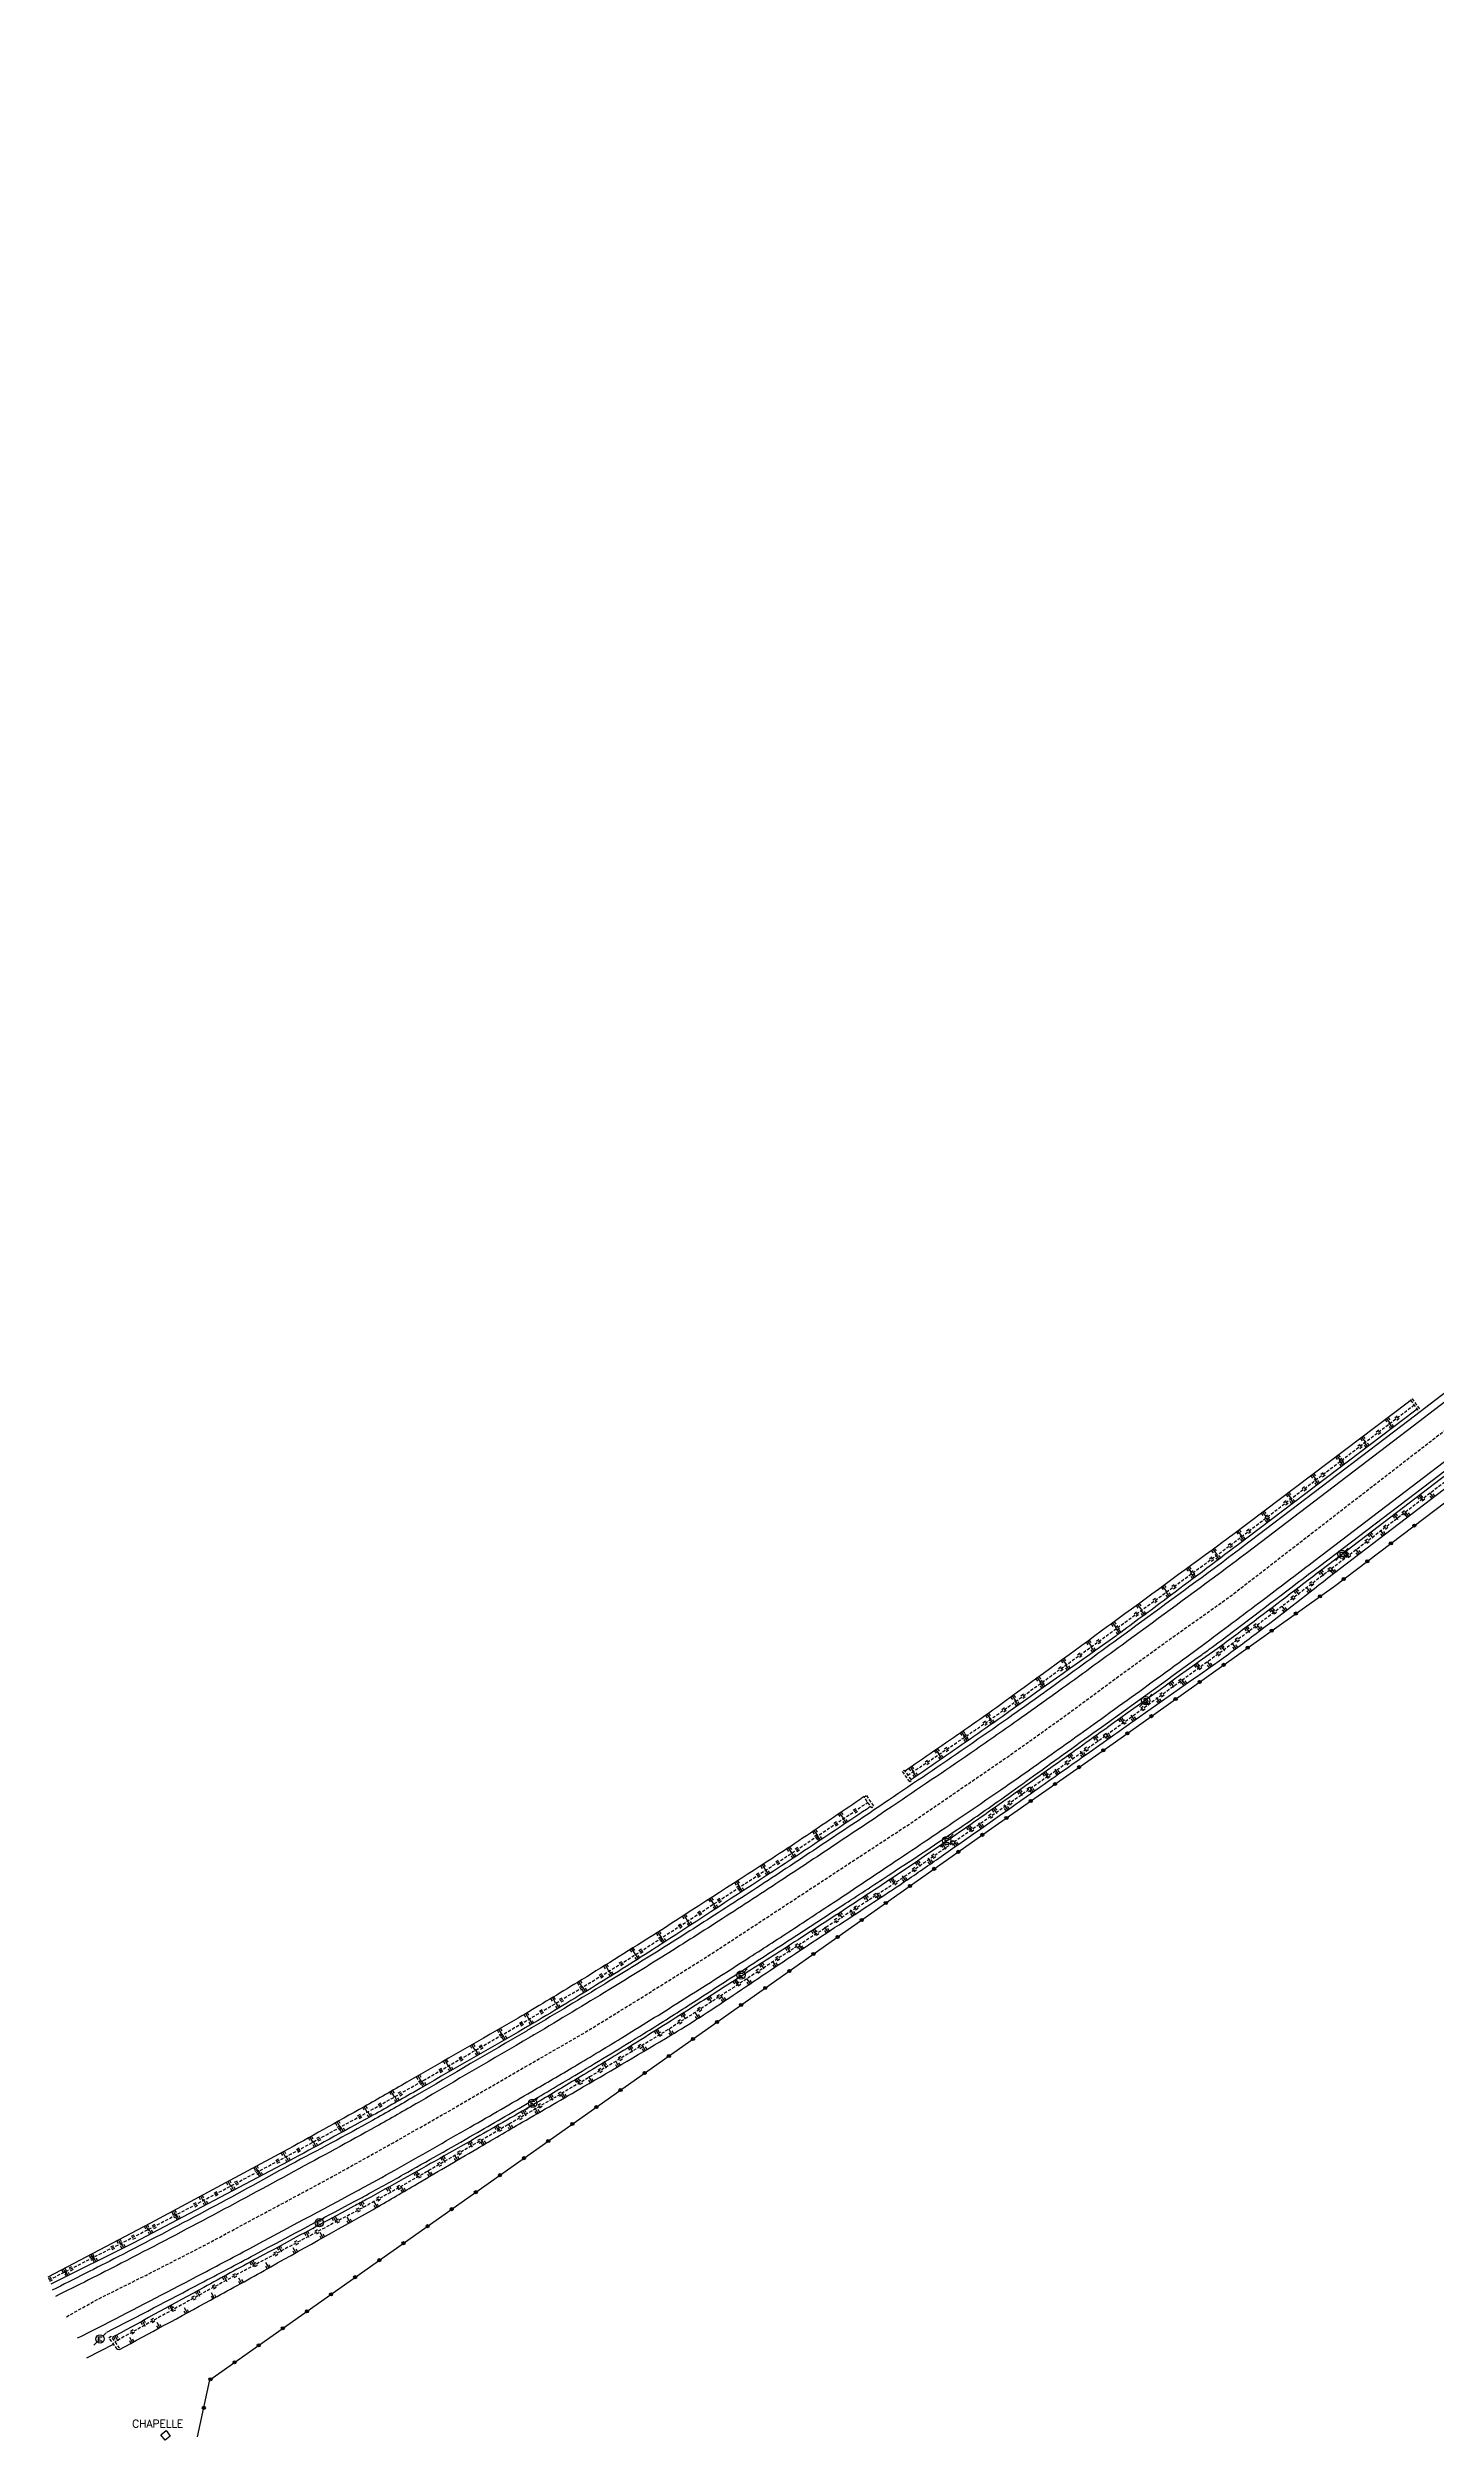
# Model space of a CAD drawing. Header units: millimetres. Extents: x 127028 to 128001, y 140339 to 141000.
# Drawn here: x 127027.8 to 127251.1, y 140338.9 to 140723.8 of the extents above; entities that cross this region are included whole.
import ezdxf
from ezdxf.enums import TextEntityAlignment as Align

# ---------------------------------------------------------------- set-up
doc = ezdxf.new("R2010")
doc.units = ezdxf.units.MM
doc.linetypes.add('DASHED', pattern=[0.75, 0.5, -0.25])
doc.layers.get('0').update_dxf_attribs({"linetype": 'CONTINUOUS'})
for name, color, linetype in [('W0001', 6, 'DASHED'), ('W0008', 7, 'CONTINUOUS'), ('W0100', 7, 'CONTINUOUS'), ('W0112', 1, 'DASHED'), ('W0211', 2, 'CONTINUOUS'), ('W0220', 5, 'DASHED'), ('W0322', 7, 'CONTINUOUS'), ('W0471', 7, 'CONTINUOUS'), ('W0984', 7, 'CONTINUOUS')]:
    doc.layers.add(name, color=color, linetype=linetype)
doc.styles.get("Standard").update_dxf_attribs({"font": 'romans.shx', "width": 0.85})

# ---------------------------------------------------------------- blocks, each defined once
blk = doc.blocks.new('t220o')
at = {"color": 0, "linetype": 'Continuous'}
for p, q in [((-0.25, 0.25), (0.25, 0.25)), ((-0.25, -0.25), (0.25, -0.25))]:
    blk.add_line(p, q, dxfattribs=at)
blk = doc.blocks.new('t322o')
at = {"color": 0, "linetype": 'Continuous'}
for radius in [0.25, 0.15]:
    blk.add_circle((0, 0), radius, dxfattribs=at)
blk = doc.blocks.new('t211o')
at = {"color": 0, "linetype": 'Continuous'}
for p, q in [((-0.29, 0.5), (-0.29, 0)), ((0, 1), (0, 0)), ((0.29, 0.5), (0.29, 0))]:
    blk.add_line(p, q, dxfattribs=at)
blk = doc.blocks.new('T471')
for p, q in [((-0.333334, 0.333334), (-0.333334, -0.333334)), ((-0.333334, 0.333334), (0.333334, 0.333334)), ((-0.333334, 0), (0, 0)), ((0.500001, 0.500001), (1.000002, 1.000002)), ((-0.500001, -0.500001), (-1.000002, -1.000002)), ((-0.333334, -0.333334), (0.333334, -0.333334))]:
    blk.add_line(p, q)
blk.add_ellipse((0, 0), major_axis=(0.471405, 0.471405), ratio=1, start_param=5.4977871438, end_param=11.780972451)

msp = doc.modelspace()

# ---------------------------------------------------------------- linework, layer by layer
at = {"layer": 'W0001', "flags": 128}
msp.add_lwpolyline([(127030.82, 140358.74), (127035.77, 140361.51), (127043.59, 140365.41), (127052.97, 140370.19), (127061.49, 140374.78), (127073.29, 140381.11), (127083.41, 140386.74), (127092.14, 140391.7), (127101.98, 140397.41), (127114.03, 140404.34), (127122.49, 140409.54), (127133.97, 140416.72), (127145.51, 140424.27), (127156.33, 140431.38), (127166.52, 140438.04), (127173.57, 140442.87), (127182.48, 140448.97), (127191.29, 140455.24), (127199.39, 140461.23), (127207.73, 140467.28), (127217.93, 140474.52), (127256.85, 140504.62), (127267.63, 140512.78), (127274.21, 140517.86), (127281.89, 140523.48), (127290.91, 140529.7), (127300.55, 140536.06), (127311.36, 140543.22), (127322.59, 140550.38), (127331.15, 140555.97), (127341.82, 140563.51), (127350.13, 140569.41), (127357.1, 140574.75), (127364.77, 140580.62), (127371.27, 140585.78), (127379.57, 140592.19), (127388.38, 140599.36), (127395.83, 140605.28), (127401.67, 140609.96), (127407.13, 140614.75), (127414.36, 140620.3), (127421.34, 140625.29), (127428.92, 140630.47), (127435.9, 140635.19), (127444.44, 140640.3), (127451.12, 140644.16), (127458.5, 140648.15), (127465.15, 140651.23), (127473.69, 140655.31), (127482.06, 140658.67), (127489.58, 140661.5), (127497.95, 140664.44), (127506.35, 140667.09), (127514.28, 140669.55), (127521.98, 140672.23), (127529.99, 140675.34), (127537.44, 140678.47), (127545.65, 140682.04), (127554.59, 140686.38), (127562.82, 140690.69), (127572.69, 140696.17), (127587.56, 140705.58), (127591.63, 140710.96), (127609.31, 140722.32), (127616, 140723.82), (127612.04, 140718.11), (127594.18, 140706.89), (127587.56, 140705.58)], dxfattribs=at)
at = {"layer": 'W0008', "flags": 128}
for points in [[(127264.26, 140516.27), (127246.85, 140502.96), (127220.21, 140482.66, -0.003916), (127215.51, 140479.13, -0.001204), (127200.03, 140467.77, -0.001493), (127189.8, 140460.34, -0.002327), (127183.2, 140455.63, -0.003542), (127175.62, 140450.35, -0.002159), (127163.08, 140441.82, -0.00133), (127153.7, 140435.54, -0.001437), (127144.99, 140429.77, -0.002625), (127135.12, 140423.36, -0.002872), (127126.04, 140417.59, -0.003273), (127117.53, 140412.34, -0.002366), (127105.68, 140405.21, -0.002011), (127104.85, 140404.72, -0.000094), (127086.91, 140394.23, -0.005634), (127080.09, 140390.35, -0.008204), (127066.86, 140383.21, -0.008442), (127039.13, 140368.39, -0.002841), (127028.56, 140363.03, -0.003643)], [(127264.96, 140515.35), (127247.55, 140502.04), (127220.92, 140481.74, -0.003916), (127216.19, 140478.19, -0.001204), (127200.72, 140466.83, -0.001493), (127190.48, 140459.4, -0.002327), (127183.87, 140454.68, -0.003542), (127176.28, 140449.39, -0.002159), (127163.73, 140440.86, -0.00133), (127154.34, 140434.57, -0.001437), (127145.63, 140428.81, -0.002625), (127135.75, 140422.38, -0.002872), (127126.65, 140416.61, -0.003273), (127118.14, 140411.35, -0.002366), (127106.27, 140404.21, -0.002011), (127105.44, 140403.72, -0.000094), (127087.49, 140393.23, -0.005634), (127080.66, 140389.34, -0.00294), (127067.43, 140382.11, -0.005876), (127039.66, 140367.36, -0.005707), (127029.09, 140362.03, -0.003677)], [(127032.61, 140355.33, -0.000653), (127036.84, 140357.43, 0.001145), (127051.74, 140365.2, 0.001979), (127060.33, 140369.75, 0.000036), (127077.82, 140379.1, 0.002264), (127078.1, 140379.25, 0.00367), (127083.67, 140382.34, 0.001675), (127095.79, 140389.25, 0.001563), (127105.73, 140395, 0.002257), (127112.58, 140399.03, 0.003538), (127120.62, 140403.89, 0.002932), (127130.24, 140409.88, 0.001825), (127139.88, 140416.01, 0.00243), (127147.08, 140420.67, 0.001308), (127154.25, 140425.39, 0.001083), (127162.88, 140431.13, 0.001618), (127173.56, 140438.32, 0.002257), (127181.18, 140443.53, 0.002536), (127187.61, 140448.02, 0.001771), (127196.77, 140454.54, 0.001744), (127207.61, 140462.36, 0.002839), (127214.23, 140467.23, 0.001334), (127223.88, 140474.47, 0.001621), (127231.79, 140480.46), (127270.06, 140509.67, -0.002911)], [(127037.33, 140356.25, 0.001038), (127052.36, 140364.09, 0.001782), (127061.09, 140368.71, 0.000029), (127078.41, 140377.96, 0.001606), (127078.72, 140378.12, 0.003871), (127085.04, 140381.62, 0.002137), (127096.42, 140388.08, 0.002159), (127105.27, 140393.21, 0.002408), (127113.16, 140397.88, 0.003383), (127123.75, 140404.31, 0.004966), (127130.88, 140408.81, 0.000657), (127137.78, 140413.27, 0.000463), (127147.56, 140419.62, 0.00034), (127156.16, 140425.22, 0.000398), (127163.51, 140430.03, 0.00391), (127174.71, 140437.49, 0.006111), (127181.78, 140442.41, 0.000702), (127186.48, 140445.78, 0.000302), (127197.39, 140453.63, 0.000266), (127212.82, 140464.75, 0.00212), (127214.75, 140466.15, 0.003273), (127218.41, 140468.88, 0.000845), (127232.48, 140479.54), (127270.78, 140508.66, -0.002699)]]:
    msp.add_lwpolyline(points, format="xyb", dxfattribs=at)
msp.add_lwpolyline([(127038.45, 140354.31), (127034.07, 140352.08)], dxfattribs=at)
at = {"layer": 'W0100', "flags": 128}
msp.add_lwpolyline([(127046.03, 140339.75), (127046.87, 140340.42), (127047.55, 140339.56), (127046.72, 140338.89)], close=True, dxfattribs=at)
at = {"layer": 'W0112', "flags": 128}
for points in [[(127247.14, 140506.21), (127248.28, 140504.66), (127248.58, 140504.88), (127247.44, 140506.43)], [(127166.55, 140444.82), (127165.38, 140446.48), (127165.67, 140446.69), (127166.84, 140445.02)], [(127159.56, 140442.6), (127160.75, 140440.86), (127160.42, 140440.64), (127159.23, 140442.37)], [(127039.01, 140353.54), (127037.68, 140355.38), (127037.98, 140355.6), (127039.31, 140353.76)]]:
    msp.add_lwpolyline(points, close=True, dxfattribs=at)
at = {"layer": 'W0211', "flags": 128}
for points in [[(127271.18, 140508.15), (127232.84, 140478.94, -0.002903), (127221.23, 140470.08, -0.005717), (127215.25, 140465.69, -0.000023), (127198.39, 140453.58, -0.000641), (127197.78, 140453.14, -0.000396), (127188.71, 140446.68, -0.000542), (127182.07, 140441.97, -0.003416), (127172.82, 140435.5, -0.003572), (127163.88, 140429.44, -0.00213), (127156.94, 140424.85, -0.001665), (127148.02, 140419.05, -0.001086), (127139.9, 140413.84, -0.001017), (127131.21, 140408.31, -0.002517), (127121.44, 140402.18, -0.003134), (127113.53, 140397.35, -0.003393), (127106.62, 140393.25, -0.002384), (127096.73, 140387.53, -0.001707), (127085.06, 140380.92, -0.003347), (127079.08, 140377.6, -0.001287), (127077.08, 140376.52, 0.000165), (127061.49, 140368.12, 0.001395), (127052.93, 140363.48, 0.000779), (127038.69, 140355.67, 0.000028), (127038.18, 140355.39)], [(127039.01, 140353.54), (127039.35, 140353.47, 0.001425), (127054.03, 140361.43, 0.002496), (127062.63, 140366.18, 0.000038), (127080.04, 140375.91, 0.003808), (127080.21, 140376.01, 0.002099), (127086.83, 140379.88, -0.001383), (127096.87, 140385.77, -0.000574), (127104.19, 140390.03, 0.000425), (127114.07, 140395.77, 0.00277), (127128.1, 140404.04, 0.008419), (127132.65, 140406.86, 0.005952), (127138.11, 140410.47, -0.003015), (127148.85, 140417.66, -0.001729), (127160.09, 140425.03, 0.003966), (127164.98, 140428.26, 0.003698), (127170.86, 140432.29, 0.001798), (127182.86, 140440.7, 0.000048), (127189.93, 140445.69, -0.000038), (127198.79, 140451.94, -0.000107), (127201.73, 140454.02, 0.000022), (127216.32, 140464.31, 0.008782), (127222.29, 140468.68, 0.004448), (127233.84, 140477.62), (127272.07, 140506.83)], [(127247.13, 140506.18), (127246.81, 140505.93), (127218.32, 140484.42, -0.003339), (127216.28, 140482.91, -0.000396), (127199.02, 140470.25, -0.000528), (127198.39, 140469.79, -0.00002), (127181.84, 140457.73, -0.00499), (127176.67, 140454.05, -0.002204), (127166.7, 140447.15, -0.000195), (127165.82, 140446.54)], [(127248.2, 140504.77), (127247.78, 140504.46), (127219.45, 140483.02, -0.00151), (127207.8, 140474.26, -0.002277), (127200.03, 140468.51, -0.00378), (127199.7, 140468.28, -0.000074), (127182.72, 140456.22, -0.002788), (127177.49, 140452.55, -0.001266), (127167.55, 140445.7, -0.0001), (127166.76, 140445.16)], [(127159.22, 140442.46, -0.000129), (127158.6, 140442.03, -0.002052), (127148.69, 140435.31, -0.004668), (127143.72, 140432.05, -0.000121), (127125.95, 140420.58, -0.002165), (127124.95, 140419.95, -0.003257), (127113.07, 140412.55, -0.004368), (127104.13, 140407.16, -0.002217), (127103.52, 140406.81, -0.000076), (127085.64, 140396.47, -0.003073), (127078.75, 140392.54, -0.001628), (127065.69, 140385.26), (127044.36, 140373.83), (127027.84, 140365.1)], [(127160.25, 140440.84, -0.000071), (127159.57, 140440.38, -0.001035), (127149.63, 140433.75, -0.002363), (127144.63, 140430.46, -0.000069), (127126.64, 140418.76, -0.001423), (127125.78, 140418.2, -0.004628), (127115.97, 140412.02, -0.004351), (127105.41, 140405.65, -0.003084), (127104.66, 140405.21, -0.000129), (127086.66, 140394.84, -0.004611), (127079.73, 140390.94, -0.00244), (127066.54, 140383.75), (127041.68, 140370.66), (127028.34, 140363.98)]]:
    msp.add_lwpolyline(points, format="xyb", dxfattribs=at)
at = {"layer": 'W0220', "flags": 128}
for points in [[(127573.62, 140686.75, -0.001424), (127565.72, 140682.76, -0.002711), (127561.57, 140680.71, -0.000186), (127555.79, 140677.89, -0.000158), (127548.99, 140674.58, -0.016317), (127543.58, 140672.16), (127533.52, 140668.26), (127524.36, 140665.92), (127506.4, 140660.21, 0.010234), (127504.27, 140659.48, 0.002444), (127495.46, 140656.23, 0.00066), (127492.13, 140654.97, 0.000234), (127482.77, 140651.43, 0.002135), (127471.76, 140647.2, 0.025061), (127470.84, 140646.79, 0.004983), (127470.14, 140646.43, 0.00034), (127460, 140641, 0.000152), (127452.66, 140637.05, 0.000221), (127447.62, 140634.35, 0.011484), (127439.93, 140629.97, 0.019555), (127435.57, 140627.13, 0.007342), (127434.04, 140626, -0.001621), (127427.16, 140620.84, -0.004522), (127421.9, 140616.98), (127413.72, 140611.19), (127403.77, 140603.25), (127382.59, 140586.06), (127370.62, 140576.51), (127365.28, 140571.1), (127358.64, 140567.53), (127345.48, 140558.02), (127332.55, 140548.98), (127318.96, 140540.36), (127307.24, 140532.72), (127295.44, 140524.72), (127282.86, 140516.04), (127271.68, 140507.62), (127233.37, 140478.3, -0.002009), (127221.75, 140469.5, -0.003869), (127215.67, 140465.01, -0.00006), (127198.87, 140452.79, -0.003283), (127198.56, 140452.57, -0.000774), (127194.16, 140449.47, -0.000293), (127182.51, 140441.3, -0.000706), (127166.46, 140430.09, -0.005627), (127164.43, 140428.71, -0.004103), (127160.43, 140426.11, 0.001369), (127148.41, 140418.37, 0.000763), (127138.04, 140411.63, -0.001258), (127131.75, 140407.55, -0.006252), (127125.29, 140403.5, -0.003596), (127113.92, 140396.67, -0.001196), (127106.78, 140392.48, -0.000957), (127097.83, 140387.28, -0.001667), (127085.62, 140380.26, -0.00338), (127079.57, 140376.86, -0.004544), (127077.5, 140375.75, 0.000604), (127061.9, 140367.48, 0.003203), (127053.23, 140362.79, 0.001854), (127038.63, 140354.71)], [(127166.22, 140445.89, 0.003465), (127177.12, 140453.19, 0.007201), (127182.29, 140456.81, 0.000054), (127198.62, 140468.61, 0.000982), (127199.51, 140469.26, 0.000729), (127216.34, 140481.56, 0.004761), (127218.89, 140483.47), (127247.7, 140505.45)], [(127028.05, 140364.68), (127044.65, 140373.12), (127066.2, 140384.5, 0.002353), (127079.34, 140391.71, 0.004475), (127086.2, 140395.59, 0.000099), (127104.07, 140405.92, 0.002127), (127104.9, 140406.4, 0.003733), (127116.85, 140413.57, 0.005202), (127125.33, 140418.87, 0.002041), (127126.06, 140419.34, 0.000082), (127144.14, 140431.11, 0.002371), (127149.18, 140434.42, 0.001118), (127159.81, 140441.52)]]:
    msp.add_lwpolyline(points, format="xyb", dxfattribs=at)
at = {"layer": 'W0322', "flags": 128}
msp.add_lwpolyline([(127051.94, 140339.45), (127053.9, 140348.61), (127179.74, 140437.35), (127199.27, 140450.99), (127234.9, 140476.32), (127292.41, 140519.87), (127380.02, 140575.47), (127380.02, 140575.47), (127464, 140627.46), (127585.36, 140675.89), (127615.5, 140650.07)], dxfattribs=at)

# ---------------------------------------------------------------- block references
at = {"layer": 'W0211'}
for p, rotation in [((127243.31, 140503.29), 217.0562766457463), ((127244.22, 140501.76), 37.11065496567358), ((127239.32, 140500.28), 217.0562766457513), ((127240.23, 140498.74), 37.11065496563189), ((127231.34, 140494.26), 217.0562766457696), ((127232.25, 140492.71), 37.11065496569191), ((127235.33, 140497.27), 217.0562766457513), ((127236.24, 140495.73), 37.11065496565526), ((127227.35, 140491.24), 217.0562766457329), ((127228.27, 140489.69), 37.11065496567862), ((127248.5, 140490.87), 217.3007437909933), ((127250.79, 140490.57), 37.38523421019904), ((127223.36, 140488.23), 217.0562766457513), ((127224.28, 140486.68), 37.11065496569191), ((127244.52, 140487.84), 217.3007437910116), ((127246.82, 140487.53), 37.38523421019904), ((127215.36, 140482.23), 216.2861938962328), ((127219.37, 140485.22), 217.0562766457513), ((127220.29, 140483.66), 37.11065496567358), ((127238.87, 140481.46), 37.38523421019398), ((127240.54, 140484.81), 217.300743790975), ((127242.84, 140484.5), 37.38523421019398), ((127211.33, 140479.27), 216.2649764725622), ((127212.31, 140477.64), 36.89839355634092), ((127216.31, 140480.65), 37.0170889639306), ((127232.59, 140478.75), 217.647075942748), ((127234.9, 140478.43), 37.3852342102041), ((127236.57, 140481.78), 217.3007437909933), ((127207.3, 140476.32), 216.2437590488712), ((127208.31, 140474.64), 36.77969814880192), ((127228.62, 140475.7), 217.4192680700615), ((127230.96, 140475.35), 37.97873781697034), ((127199.24, 140470.41), 216.2013242015956), ((127203.27, 140473.36), 216.2225416252761), ((127204.3, 140471.66), 36.52904836780121), ((127224.65, 140472.67), 217.1914601973191), ((127227.01, 140472.29), 37.62981425739766), ((127195.2, 140467.46), 216.0782803608534), ((127196.2, 140465.79), 35.37297031054859), ((127200.28, 140468.69), 36.25920187882321), ((127216.64, 140466.69), 215.9876833064478), ((127219.03, 140466.26), 36.11160873118292), ((127220.66, 140469.66), 216.8709025987735), ((127223.04, 140469.25), 37.28089069762388), ((127191.16, 140464.52), 216.0771573917967), ((127192.13, 140462.9), 35.36890609469389), ((127212.58, 140463.77), 215.6848391478711), ((127214.96, 140463.35), 35.20205587311395), ((127187.12, 140461.58), 216.0760344221939), ((127188.05, 140460), 35.36484187881108), ((127208.52, 140460.85), 215.6835613608171), ((127210.88, 140460.47), 35.20066533475371), ((127179.02, 140455.7), 215.4493964096191), ((127179.89, 140454.23), 35.01347868538624), ((127183.07, 140458.63), 216.0749114525643), ((127183.97, 140457.11), 35.36077766201976), ((127200.4, 140455.02), 215.6810057890414), ((127202.71, 140454.71), 35.19788425932813), ((127204.46, 140457.94), 215.6822835749912), ((127206.79, 140457.59), 35.19927479717695), ((127174.93, 140452.83), 214.8425448311294), ((127175.78, 140451.37), 34.67071621695258), ((127196.33, 140452.11), 215.5190904440039), ((127198.62, 140451.83), 35.22232290645111), ((127170.82, 140449.98), 214.634246259231), ((127171.67, 140448.53), 34.55049756091863), ((127192.26, 140449.21), 215.4783763473595), ((127194.54, 140448.94), 35.22633856388972), ((127166.7, 140447.15), 214.4259476874361), ((127167.55, 140445.7), 34.43027890500291), ((127186.37, 140443.18), 35.2253755719403), ((127188.19, 140446.31), 215.4331380433437), ((127190.45, 140446.06), 35.23035422135766), ((127155.32, 140439.79), 214.2084212291701), ((127180.03, 140440.52), 215.1455749948709), ((127182.29, 140440.29), 35.2001609929366), ((127184.12, 140443.41), 215.3568620642026), ((127151.18, 140436.99), 214.0120999097433), ((127152.14, 140435.42), 33.65658969046432), ((127156.3, 140438.19), 33.75574536782876), ((127175.94, 140437.66), 214.7990267713537), ((127178.2, 140437.42), 35.05960959061686), ((127147.03, 140434.2), 213.5344847187739), ((127147.98, 140432.65), 33.41743699171214), ((127167.69, 140432), 214.0656931142672), ((127170, 140431.69), 34.68368460193962), ((127171.82, 140434.82), 214.4446737784472), ((127174.1, 140434.55), 34.91905818832596), ((127138.64, 140428.76), 212.8165154048177), ((127142.84, 140431.47), 212.8230747633184), ((127143.79, 140429.91), 33.05435976620096), ((127163.54, 140429.22), 213.6935990731825), ((127165.87, 140428.87), 34.08909626957967), ((127134.44, 140426.06), 212.8099560460807), ((127135.41, 140424.46), 33.04703607639265), ((127139.6, 140427.19), 33.05069792135841), ((127157.53, 140423.36), 33.14145977387417), ((127159.37, 140426.45), 213.4000898520002), ((127161.72, 140426.09), 33.35253604392624), ((127126.03, 140420.64), 212.7968373285348), ((127130.23, 140423.35), 212.8033966869753), ((127131.22, 140421.74), 33.04337423154354), ((127151, 140420.99), 212.9750080353018), ((127153.35, 140420.62), 33.28886183099569), ((127155.19, 140423.71), 213.1542490146965), ((127121.81, 140417.97), 212.1022800587162), ((127122.82, 140416.31), 32.39233456454727), ((127127.03, 140419.01), 33.03971238667098), ((127146.81, 140418.27), 212.8102886444773), ((127149.17, 140417.87), 33.43626388815456), ((127113.31, 140412.69), 211.5690258742748), ((127117.56, 140415.32), 211.8356529664898), ((127118.59, 140413.65), 31.93478615013363), ((127138.39, 140412.87), 212.558115232559), ((127140.85, 140412.33), 33.96166059161397), ((127142.6, 140415.57), 212.6813690409639), ((127145.01, 140415.11), 33.69440208630839), ((127109.04, 140410.09), 211.1015480556119), ((127110.06, 140408.43), 31.09333080390553), ((127114.34, 140411.02), 31.49762397366833), ((127134.17, 140410.19), 212.4449924054695), ((127136.71, 140409.53), 33.78622672470449), ((127100.43, 140405.02), 210.0417190632717), ((127104.75, 140407.53), 210.6220483844366), ((127105.77, 140405.86), 30.68903763415973), ((127128.28, 140404.15), 30.92230398931543), ((127129.95, 140407.51), 212.2910569871409), ((127132.53, 140406.79), 32.72316523266348), ((127096.1, 140402.51), 210.0375271938324), ((127097.12, 140400.86), 29.93597929742016), ((127101.45, 140403.35), 29.94310622267659), ((127121.48, 140402.2), 211.7912793114679), ((127123.99, 140401.59), 30.65839171948458), ((127125.72, 140404.85), 212.0411681493283), ((127087.44, 140397.51), 210.0291434554376), ((127091.77, 140400.01), 210.033335324797), ((127092.78, 140398.36), 29.92885237229483), ((127115.37, 140396.52), 30.26856283956051), ((127117.22, 140399.58), 211.405114074735), ((127119.68, 140399.05), 30.46347727958777), ((127083.11, 140395.01), 209.7684326860263), ((127084.11, 140393.39), 29.52930812807291), ((127088.45, 140395.87), 29.92172544698755), ((127108.65, 140394.44), 210.5202239689622), ((127111.05, 140394.01), 30.18032144846434), ((127112.94, 140396.99), 211.0043927430466), ((127074.4, 140390.11), 209.1986613465924), ((127078.76, 140392.55), 209.3240217897174), ((127079.75, 140390.95), 28.86453589987498), ((127102.4, 140388.99), 30.14483618161323), ((127104.33, 140391.91), 210.1661177509535), ((127106.72, 140391.5), 30.13767149594034), ((127070.03, 140387.67), 209.0739164843155), ((127070.98, 140386.15), 28.490515494747), ((127075.37, 140388.54), 28.67665161548962), ((127095.67, 140386.92), 209.7108014948492), ((127098.08, 140386.47), 30.22244343249275), ((127100, 140389.41), 209.9270031521055), ((127061.26, 140382.89), 208.186780181271), ((127062.15, 140381.44), 27.7792267623812), ((127065.66, 140385.25), 208.1867801812671), ((127066.58, 140383.77), 28.30437937406829), ((127086.97, 140381.99), 209.4191652280982), ((127089.45, 140381.42), 30.47843738141446), ((127091.32, 140384.45), 209.5649833614689), ((127093.76, 140383.95), 30.34221400322114), ((127052.44, 140378.16), 208.1867801812818), ((127056.85, 140380.52), 208.1867801812818), ((127057.73, 140379.11), 27.77922676239985), ((127082.61, 140379.55), 209.0401188271619), ((127085.14, 140378.88), 30.43818401378321), ((127048.04, 140375.8), 208.1867801812857), ((127048.89, 140374.45), 27.7792267623851), ((127053.31, 140376.78), 27.77922676236645), ((127073.83, 140374.77), 208.3011639354882), ((127076.47, 140373.91), 29.20578376762343), ((127078.23, 140377.14), 208.4626236787711), ((127080.83, 140376.36), 30.12453609009237), ((127039.21, 140371.11), 207.8637958232766), ((127040.02, 140369.83), 26.56960644546892), ((127043.63, 140373.44), 207.8637958232991), ((127044.46, 140372.12), 27.7792267623851), ((127069.42, 140372.4), 208.3118668270719), ((127072.1, 140371.47), 29.20359384498451), ((127034.79, 140368.77), 207.8637958232952), ((127035.55, 140367.59), 26.56960644549874), ((127060.62, 140367.65), 208.3634386905186), ((127063.38, 140366.6), 29.19921399971417), ((127065.02, 140370.03), 208.3225697186422), ((127067.74, 140369.04), 29.20140392243608), ((127030.37, 140366.43), 207.8637958232766), ((127031.08, 140365.35), 26.56960644546518), ((127051.84, 140362.88), 208.6645212135772), ((127054.63, 140361.76), 28.66618068284756), ((127056.23, 140365.27), 208.5276129798634), ((127059.01, 140364.16), 28.95756083184423), ((127047.45, 140360.48), 208.7194407902502), ((127050.24, 140359.36), 28.54227531150866), ((127038.69, 140355.67), 208.8292799435781), ((127041.45, 140354.6), 28.3467974182032), ((127043.07, 140358.08), 208.7743603669385), ((127045.84, 140356.98), 28.44453636484282)]:
    msp.add_blockref('t211o', p, dxfattribs=dict(at, rotation=rotation))
at = {"layer": 'W0220'}
for p, rotation in [((127241.98, 140501.09), 37.34233367623165), ((127244.96, 140503.36), 37.34233367623165), ((127239, 140498.81), 37.34233367623165), ((127233.03, 140494.26), 37.34233367623165), ((127236.01, 140496.54), 37.34233367623165), ((127227.07, 140489.71), 37.34233367623165), ((127230.05, 140491.99), 37.34233367623165), ((127249.08, 140490.33), 217.4282450608526), ((127224.09, 140487.44), 37.34233367623165), ((127243.13, 140485.77), 217.4282450608526), ((127246.11, 140488.05), 217.4282450608526), ((127218.13, 140482.89), 37.01361270937056), ((127221.11, 140485.16), 37.34233367623165), ((127240.15, 140483.49), 217.4282450608526), ((127212.08, 140478.45), 36.20892492634059), ((127215.11, 140480.66), 36.23899464469596), ((127234.19, 140478.93), 217.4282450608526), ((127237.17, 140481.21), 217.4282450608526), ((127209.06, 140476.23), 36.17885520798515), ((127228.23, 140474.39), 217.1639988019537), ((127231.21, 140476.66), 217.2825275091281), ((127203, 140471.81), 36.11871577127433), ((127206.03, 140474.02), 36.1487854896297), ((127225.24, 140472.13), 217.0454700947793), ((127196.94, 140467.4), 35.85768899430622), ((127199.97, 140469.6), 36.08864605291889), ((127219.24, 140467.63), 216.5399671232989), ((127222.24, 140469.87), 216.926941387605), ((127190.86, 140463), 35.85308996991523), ((127193.9, 140465.2), 35.85538948211077), ((127213.18, 140463.2), 216.0188630075004), ((127216.21, 140465.41), 216.100558687787), ((127187.82, 140460.81), 35.85079045771976), ((127207.12, 140458.79), 216.0138992230864), ((127210.15, 140460.99), 216.0163811152935), ((127181.74, 140456.42), 35.66833007815642), ((127184.78, 140458.61), 35.84849094552423), ((127204.08, 140456.58), 216.0114173308795), ((127175.57, 140452.14), 34.08323276768483), ((127178.67, 140454.26), 34.68813323130365), ((127198.01, 140452.18), 215.2324640811156), ((127201.05, 140454.38), 216.0089354386724), ((127169.35, 140447.96), 33.62919932591146), ((127172.46, 140450.05), 33.85621604679819), ((127191.87, 140447.87), 215.0641927646236), ((127194.94, 140450.02), 215.1089505215177), ((127185.73, 140443.56), 215.0288214985434), ((127188.8, 140445.72), 215.0465071315835), ((127157.81, 140440.18), 33.81763665293425), ((127182.66, 140441.41), 215.0111358655033), ((127151.57, 140436.01), 33.66723012570722), ((127154.69, 140438.09), 33.74243338932069), ((127176.52, 140437.11), 214.9498530440797), ((127179.59, 140439.26), 214.9808238820079), ((127145.32, 140431.87), 33.19276260431852), ((127148.45, 140433.94), 33.53064132407), ((127170.37, 140432.82), 214.8879113682233), ((127173.44, 140434.96), 214.9188822061515), ((127142.17, 140429.83), 33.06425319099583), ((127164.2, 140428.56), 213.5035384925894), ((127167.29, 140430.67), 214.8569405302951), ((127135.89, 140425.73), 33.05772592386864), ((127139.03, 140427.78), 33.06098955743227), ((127157.9, 140424.49), 212.6847821862311), ((127161.05, 140426.51), 212.7643095940601), ((127129.6, 140421.64), 33.05119865674151), ((127132.75, 140423.69), 33.05446229030515), ((127151.59, 140420.43), 212.8493100087192), ((127154.74, 140422.46), 212.7670460974752), ((127123.3, 140417.58), 32.29270082393756), ((127126.46, 140419.6), 33.04793502317796), ((127145.3, 140416.35), 212.9849216373924), ((127148.44, 140418.39), 212.9315739199632), ((127116.93, 140413.62), 31.39844712408289), ((127120.12, 140415.59), 31.84557397401023), ((127142.15, 140414.31), 213.0379853423852), ((127110.51, 140409.74), 30.93267308887768), ((127113.72, 140411.67), 31.16287676312545), ((127135.87, 140410.21), 213.0074978491946), ((127139.01, 140412.26), 213.0910490473779), ((127104.06, 140405.91), 30.04442258155609), ((127107.29, 140407.82), 30.70246941462982), ((127129.56, 140406.15), 212.3317206868857), ((127132.72, 140408.18), 212.8634640122459), ((127097.57, 140402.16), 30.03617595720717), ((127100.82, 140404.04), 30.04029926938167), ((127123.18, 140402.21), 211.2330097070369), ((127126.38, 140404.17), 211.6273079380327), ((127091.08, 140398.41), 30.02792933285826), ((127094.32, 140400.28), 30.03205264503276), ((127116.75, 140398.35), 210.7670049634889), ((127119.97, 140400.28), 211.0000073352629), ((127084.58, 140394.66), 29.77802071447034), ((127087.83, 140396.53), 30.02380602068384), ((127110.29, 140394.54), 210.4230539069903), ((127113.52, 140396.44), 210.5472034900604), ((127078.04, 140390.99), 28.94260999958149), ((127081.32, 140392.81), 29.29015160628405), ((127103.82, 140390.75), 210.2155011628231), ((127107.06, 140392.64), 210.2989043239202), ((127068.18, 140385.58), 28.53805672927879), ((127071.47, 140387.37), 28.67290781937974), ((127074.76, 140389.17), 28.80775890948061), ((127097.33, 140386.99), 210.0530139738557), ((127100.58, 140388.87), 210.1359710470715), ((127061.56, 140382.05), 27.85637362491819), ((127064.87, 140383.8), 27.85637362491819), ((127090.83, 140383.24), 209.849562248617), ((127094.08, 140385.11), 209.9512881112364), ((127054.93, 140378.55), 27.85637362491819), ((127058.24, 140380.3), 27.85637362491819), ((127084.32, 140379.52), 209.5198078036503), ((127087.58, 140381.38), 209.7478363859977), ((127048.29, 140375.04), 27.85637362491819), ((127051.61, 140376.79), 27.85637362491819), ((127074.45, 140374.13), 207.8977869646264), ((127077.76, 140375.89), 208.0019723844024), ((127081.05, 140377.69), 209.1015307378457), ((127041.64, 140371.58), 26.93985748796998), ((127044.98, 140373.29), 27.85637362491819), ((127067.82, 140370.62), 207.956601787363), ((127071.13, 140372.38), 207.9271943759947), ((127031.61, 140366.49), 26.93985748796998), ((127034.95, 140368.19), 26.93985748796998), ((127038.3, 140369.89), 26.93985748796998), ((127061.2, 140367.1), 208.0687449473058), ((127064.51, 140368.86), 207.9860091987314), ((127028.27, 140364.79), 26.93985748796998), ((127054.6, 140363.54), 208.6274486760606), ((127057.89, 140365.33), 208.3480968116831), ((127048.02, 140359.93), 208.8944750289401), ((127051.31, 140361.73), 208.7990445839019), ((127041.46, 140356.29), 209.0853359190164), ((127044.74, 140358.11), 208.9899054739782)]:
    msp.add_blockref('t220o', p, dxfattribs=dict(at, rotation=rotation))
at = {"layer": 'W0322'}
for p, rotation in [((127247.75, 140486.05), 37.13720235388326), ((127243.96, 140483.18), 37.13720235388326), ((127240.17, 140480.31), 37.13720235388326), ((127232.55, 140474.65), 35.40170297253682), ((127236.39, 140477.45), 37.13720235388326), ((127228.68, 140471.9), 35.40170297253682), ((127220.93, 140466.39), 35.40170297253682), ((127224.8, 140469.14), 35.40170297253682), ((127217.06, 140463.64), 35.40170297253682), ((127213.19, 140460.89), 35.40170297253682), ((127205.44, 140455.39), 35.40170297253682), ((127209.32, 140458.14), 35.40170297253682), ((127201.57, 140452.63), 35.40170297253682), ((127193.8, 140447.17), 34.94538300500619), ((127197.69, 140449.9), 34.94538300500619), ((127189.91, 140444.45), 34.94538300500619), ((127186.01, 140441.73), 34.94538300500619), ((127178.23, 140436.29), 35.19218278719498), ((127182.12, 140439.01), 34.94538300500619), ((127174.35, 140433.55), 35.19218278719498), ((127166.58, 140428.07), 35.19218278719498), ((127170.47, 140430.81), 35.19218278719498), ((127162.7, 140425.33), 35.19218278719498), ((127158.82, 140422.6), 35.19218278719498), ((127151.06, 140417.12), 35.19218278719498), ((127154.94, 140419.86), 35.19218278719498), ((127147.17, 140414.38), 35.19218278719498), ((127139.41, 140408.91), 35.19218278719498), ((127143.29, 140411.65), 35.19218278719498), ((127135.53, 140406.17), 35.19218278719498), ((127131.65, 140403.43), 35.19218278719498), ((127123.88, 140397.96), 35.19218278719498), ((127127.77, 140400.7), 35.19218278719498), ((127120, 140395.22), 35.19218278719498), ((127112.24, 140389.75), 35.19218278719498), ((127116.12, 140392.48), 35.19218278719498), ((127108.36, 140387.01), 35.19218278719498), ((127104.47, 140384.27), 35.19218278719498), ((127096.71, 140378.8), 35.19218278719498), ((127100.59, 140381.53), 35.19218278719498), ((127092.83, 140376.06), 35.19218278719498), ((127085.07, 140370.58), 35.19218278719498), ((127088.95, 140373.32), 35.19218278719498), ((127081.18, 140367.85), 35.19218278719498), ((127077.3, 140365.11), 35.19218278719498), ((127069.54, 140359.63), 35.19218278719498), ((127073.42, 140362.37), 35.19218278719498), ((127065.66, 140356.9), 35.19218278719498), ((127057.89, 140351.42), 35.19218278719498), ((127061.77, 140354.16), 35.19218278719498), ((127054.01, 140348.68), 35.19218278719498), ((127052.94, 140344.09), 77.94175776950516)]:
    msp.add_blockref('t322o', p, dxfattribs=dict(at, rotation=rotation))
at = {"layer": 'W0471'}
for p in [(127236.11, 140481.44), (127204.53, 140457.9), (127172.51, 140435.37), (127139.39, 140413.71), (127105.88, 140393.11), (127071.52, 140373.87), (127036.25, 140355.18)]:
    msp.add_blockref('T471', p, dxfattribs=at)

# ---------------------------------------------------------------- texts
at = {"layer": 'W0984'}
msp.add_text('CHAPELLE', height=1.25, dxfattribs=at).set_placement((127045.52, 140341.53), align=Align.MIDDLE)

doc.saveas('drawing.dxf')
